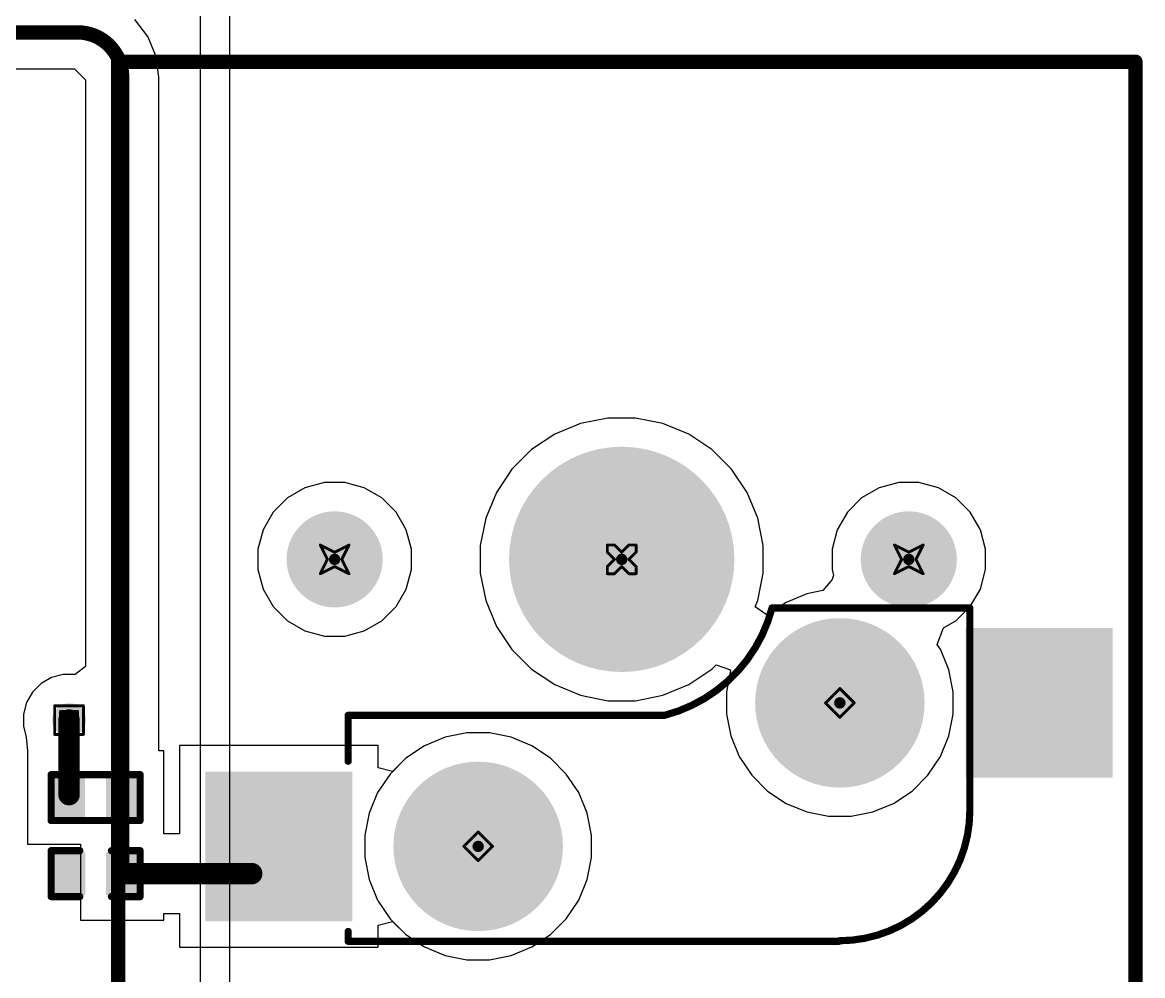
# Model space of a CAD drawing. Header units: inches. Extents: x 0 to 386, y 0 to 148.
# Drawn here: x 212.3 to 232.13, y 33.27 to 50.14 of the extents above; entities that cross this region are included whole.
import ezdxf

# ---------------------------------------------------------------- set-up
doc = ezdxf.new("R2010")
doc.units = ezdxf.units.IN
for name, color, linetype in [('Bottom Layer', 5, 'Continuous'), ('Bottom Overlay', 54, 'Continuous'), ('Bottom Paste', 16, 'Continuous'), ('Bottom Solder', 6, 'Continuous'), ('Drill Drawing', 1, 'Continuous'), ('Pad Holes', 156, 'Continuous'), ('Top Layer', 1, 'Continuous'), ('Top Overlay', 2, 'Continuous'), ('Top Solder', 216, 'Continuous'), ('Via Holes', 16, 'Continuous')]:
    doc.layers.add(name, color=color, linetype=linetype)

# ---------------------------------------------------------------- blocks, each defined once
blk = doc.blocks.new('CPG151101S11_16_B_31')
at = {"layer": 'Bottom Layer'}
for points in [[(5.4750081, 3.8150038), (7.975003099999999, 3.8150038), (7.975003099999999, 1.2649962), (5.4750081, 1.2649962)], [(-7.975003099999999, 1.2750038), (-5.4750081, 1.2750038), (-5.4750081, -1.2750038), (-7.975003099999999, -1.2750038)]]:
    blk.add_hatch(color=5, dxfattribs=at).paths.add_polyline_path(points)
at = {"layer": 'Bottom Paste'}
for points in [[(5.4750081, 3.8150038), (7.975003099999999, 3.8150038), (7.975003099999999, 1.2649962), (5.4750081, 1.2649962)], [(-7.975003099999999, 1.2750038), (-5.4750081, 1.2750038), (-5.4750081, -1.2750038), (-7.975003099999999, -1.2750038)]]:
    blk.add_hatch(color=16, dxfattribs=at).paths.add_polyline_path(points)
at = {"layer": 'Bottom Solder'}
for points in [[(5.4249955, 3.8650164), (8.025015699999999, 3.8650164), (8.025015699999999, 1.2149836), (5.4249955, 1.2149836)], [(-8.025015699999999, 1.3250164), (-5.4249955, 1.3250164), (-5.4249955, -1.3250164), (-8.025015699999999, -1.3250164)]]:
    blk.add_hatch(color=6, dxfattribs=at).paths.add_polyline_path(points)
h = blk.add_hatch(color=6, dxfattribs=at)
edge = h.paths.add_edge_path()
edge.add_arc((3.199892, 2.54), 0.1016, 0, 360)
h = blk.add_hatch(color=6, dxfattribs=at)
edge = h.paths.add_edge_path()
edge.add_arc((-3.199892, 0), 0.1016, 0, 360)
h = blk.add_hatch(color=6, dxfattribs=at)
edge = h.paths.add_edge_path()
edge.add_arc((-4.420108, -2.54), 0.1016, 0, 360)
h = blk.add_hatch(color=6, dxfattribs=at)
edge = h.paths.add_edge_path()
edge.add_arc((0.6598919999999999, -2.54), 0.1016, 0, 360)
h = blk.add_hatch(color=6, dxfattribs=at)
edge = h.paths.add_edge_path()
edge.add_arc((5.739891999999999, -2.54), 0.1016, 0, 360)
at = {"layer": 'Pad Holes'}
h = blk.add_hatch(color=7, dxfattribs=at)
edge = h.paths.add_edge_path()
edge.add_arc((3.199892, 2.54), 1.499997, 0, 360)
h = blk.add_hatch(color=7, dxfattribs=at)
edge = h.paths.add_edge_path()
edge.add_arc((-3.199892, 0), 1.499997, 0, 360)
h = blk.add_hatch(color=7, dxfattribs=at)
edge = h.paths.add_edge_path()
edge.add_arc((0.6598919999999999, -2.54), 1.9939, 0, 360)
h = blk.add_hatch(color=7, dxfattribs=at)
edge = h.paths.add_edge_path()
edge.add_arc((-4.420108, -2.54), 0.8509, 0, 360)
h = blk.add_hatch(color=7, dxfattribs=at)
edge = h.paths.add_edge_path()
edge.add_arc((5.739891999999999, -2.54), 0.8509, 0, 360)
at = {"layer": 'Top Solder'}
h = blk.add_hatch(color=216, dxfattribs=at)
edge = h.paths.add_edge_path()
edge.add_arc((3.199892, 2.54), 0.1016, 0, 360)
h = blk.add_hatch(color=216, dxfattribs=at)
edge = h.paths.add_edge_path()
edge.add_arc((-3.199892, 0), 0.1016, 0, 360)
h = blk.add_hatch(color=216, dxfattribs=at)
edge = h.paths.add_edge_path()
edge.add_arc((-4.420108, -2.54), 0.1016, 0, 360)
h = blk.add_hatch(color=216, dxfattribs=at)
edge = h.paths.add_edge_path()
edge.add_arc((0.6598919999999999, -2.54), 0.1016, 0, 360)
h = blk.add_hatch(color=216, dxfattribs=at)
edge = h.paths.add_edge_path()
edge.add_arc((5.739891999999999, -2.54), 0.1016, 0, 360)
at = {"layer": 'Bottom Overlay'}
for points in [[(-5.499989, 1.9063716, 0.127, 0.127, -0.4142135623730951), (-3.1963614, 4.209999199999999, 0.127, 0.127, 0)], [(5.499989, 4.2200068, 0.127, 0.127, 0), (-3.1863538, 4.2200068, 0.127, 0.127, 0)], [(5.499989, 4.2200068, 0.127, 0.127, -0.4142135623730951), (5.4899814, 4.209999199999999, 0.127, 0.127, 0)], [(5.499989, 4.2200068, 0.127, 0.127, 0), (5.499989, 4.046143799999999, 0.127, 0.127, 0)], [(-5.499989, 1.9063716, 0.127, 0.127, 0), (-5.499989, -1.5061438, 0.127, 0.127, 0)], [(5.499989, 1.0338562, 0.127, 0.127, 0), (5.499989, 0.4700016, 0.127, 0.127, 0)], [(5.5000144, 0.4699508, 0.127, 0.127, 0), (5.499989, 0.4700016, 0.127, 0.127, 0)], [(5.5000144, 0.4699508, 0.127, 0.127, 0), (5.5000144, 0.2200148, 0.127, 0.127, 0)], [(-1.99999854, -1.67998394, 0.127, 0.127, -0.2716855530014931), (-0.09999725999999999, 0.22001734, 0.127, 0.127, 0)], [(0.1500124, 0.2200148, 0.127, 0.127, 0), (-0.0999998, 0.2200148, 0.127, 0.127, 0)], [(1.1900154, 0.2200148, 0.127, 0.127, 0), (0.1500124, 0.2200148, 0.127, 0.127, 0)], [(5.5000144, 0.2200148, 0.127, 0.127, 0), (1.1900154, 0.2200148, 0.127, 0.127, 0)], [(-5.499989, -1.5061438, 0.127, 0.127, 0), (-5.499989, -1.6799814, 0.127, 0.127, 0)], [(-1.999996, -1.6799814, 0.127, 0.127, 0), (-5.499989, -1.6799814, 0.127, 0.127, 0)]]:
    blk.add_lwpolyline(points, format="xyseb", dxfattribs=at)
for points in [[(-3.2281114, 4.209999199999999, 0.0635, 0.0635, 1), (-3.1646114, 4.209999199999999, 0.0635, 0.0635, 1)], [(-3.2181038, 4.2200068, 0.0635, 0.0635, 1), (-3.1546038, 4.2200068, 0.0635, 0.0635, 1)], [(5.4582314, 4.209999199999999, 0.0635, 0.0635, 1), (5.521731399999999, 4.209999199999999, 0.0635, 0.0635, 1)], [(5.468239, 4.2200068, 0.0635, 0.0635, 1), (5.531739, 4.2200068, 0.0635, 0.0635, 1)], [(5.468239, 4.2200068, 0.0635, 0.0635, 1), (5.531739, 4.2200068, 0.0635, 0.0635, 1)], [(5.468239, 4.2200068, 0.0635, 0.0635, 1), (5.531739, 4.2200068, 0.0635, 0.0635, 1)], [(5.468239, 4.046143799999999, 0.0635, 0.0635, 1), (5.531739, 4.046143799999999, 0.0635, 0.0635, 1)], [(-5.531739, 1.9063716, 0.0635, 0.0635, 1), (-5.468239, 1.9063716, 0.0635, 0.0635, 1)], [(-5.531739, 1.9063716, 0.0635, 0.0635, 1), (-5.468239, 1.9063716, 0.0635, 0.0635, 1)], [(5.468239, 1.0338562, 0.0635, 0.0635, 1), (5.531739, 1.0338562, 0.0635, 0.0635, 1)], [(5.468239, 0.4700016, 0.0635, 0.0635, 1), (5.531739, 0.4700016, 0.0635, 0.0635, 1)], [(5.468239, 0.4700016, 0.0635, 0.0635, 1), (5.531739, 0.4700016, 0.0635, 0.0635, 1)], [(5.4682644, 0.4699508, 0.0635, 0.0635, 1), (5.5317644, 0.4699508, 0.0635, 0.0635, 1)], [(5.4682644, 0.4699508, 0.0635, 0.0635, 1), (5.5317644, 0.4699508, 0.0635, 0.0635, 1)], [(-0.1317498, 0.2200148, 0.0635, 0.0635, 1), (-0.0682498, 0.2200148, 0.0635, 0.0635, 1)], [(-0.13174726, 0.22001734, 0.0635, 0.0635, 1), (-0.06824725999999999, 0.22001734, 0.0635, 0.0635, 1)], [(0.1182624, 0.2200148, 0.0635, 0.0635, 1), (0.1817624, 0.2200148, 0.0635, 0.0635, 1)], [(0.1182624, 0.2200148, 0.0635, 0.0635, 1), (0.1817624, 0.2200148, 0.0635, 0.0635, 1)], [(1.1582654, 0.2200148, 0.0635, 0.0635, 1), (1.2217654, 0.2200148, 0.0635, 0.0635, 1)], [(1.1582654, 0.2200148, 0.0635, 0.0635, 1), (1.2217654, 0.2200148, 0.0635, 0.0635, 1)], [(5.4682644, 0.2200148, 0.0635, 0.0635, 1), (5.5317644, 0.2200148, 0.0635, 0.0635, 1)], [(5.4682644, 0.2200148, 0.0635, 0.0635, 1), (5.5317644, 0.2200148, 0.0635, 0.0635, 1)], [(-5.531739, -1.5061438, 0.0635, 0.0635, 1), (-5.468239, -1.5061438, 0.0635, 0.0635, 1)], [(-5.531739, -1.5061438, 0.0635, 0.0635, 1), (-5.468239, -1.5061438, 0.0635, 0.0635, 1)], [(-5.531739, -1.6799814, 0.0635, 0.0635, 1), (-5.468239, -1.6799814, 0.0635, 0.0635, 1)], [(-5.531739, -1.6799814, 0.0635, 0.0635, 1), (-5.468239, -1.6799814, 0.0635, 0.0635, 1)], [(-2.03174854, -1.67998394, 0.0635, 0.0635, 1), (-1.96824854, -1.67998394, 0.0635, 0.0635, 1)], [(-2.031746, -1.6799814, 0.0635, 0.0635, 1), (-1.968246, -1.6799814, 0.0635, 0.0635, 1)]]:
    blk.add_lwpolyline(points, format="xyseb", close=True, dxfattribs=at)
blk = doc.blocks.new('R___0402_B_42')
at = {"layer": 'Bottom Layer'}
for points in [[(-0.2412999999999999, 0.3174999999999999), (-0.2413000000000001, -0.3175), (-0.6985, -0.3174999999999999), (-0.6985, 0.3175)], [(0.6985, 0.3174999999999999), (0.6985, -0.3175), (0.2412999999999999, -0.3174999999999999), (0.2413000000000001, 0.3175)]]:
    blk.add_hatch(color=5, dxfattribs=at).paths.add_polyline_path(points)
at = {"layer": 'Bottom Paste'}
for points in [[(-0.2412999999999999, 0.3174999999999999), (-0.2413000000000001, -0.3175), (-0.6985, -0.3174999999999999), (-0.6985, 0.3175)], [(0.6985, 0.3174999999999999), (0.6985, -0.3175), (0.2412999999999999, -0.3174999999999999), (0.2413000000000001, 0.3175)]]:
    blk.add_hatch(color=16, dxfattribs=at).paths.add_polyline_path(points)
at = {"layer": 'Bottom Solder'}
for points in [[(-0.1862988399999999, 0.3725011599999999), (-0.18629884, -0.3725011600000001), (-0.75350116, -0.3725011599999999), (-0.75350116, 0.3725011600000001)], [(0.75350116, 0.3725011599999999), (0.75350116, -0.3725011600000001), (0.1862988399999999, -0.3725011599999999), (0.18629884, 0.3725011600000001)]]:
    blk.add_hatch(color=6, dxfattribs=at).paths.add_polyline_path(points)
at = {"layer": 'Bottom Overlay'}
for points in [[(-0.7874, 0.4064, 0.127, 0.127, 0), (0.7874, 0.4064, 0.127, 0.127, 0)], [(-0.7874, -0.4064, 0.127, 0.127, 0), (-0.7874, 0.4064, 0.127, 0.127, 0)], [(-0.8128, 0.4318, 0.0032258, 0.0032258, 0), (0.8128, 0.4318, 0.0032258, 0.0032258, 0)], [(0.7874, -0.4064, 0.127, 0.127, 0), (0.7874, 0.4064, 0.127, 0.127, 0)], [(-0.7874, -0.4064, 0.127, 0.127, 0), (0.7874, -0.4064, 0.127, 0.127, 0)]]:
    blk.add_lwpolyline(points, format="xyseb", dxfattribs=at)
for points in [[(-0.8191499999999999, 0.4064, 0.0635, 0.0635, 1), (-0.7556499999999999, 0.4064, 0.0635, 0.0635, 1)], [(-0.8191499999999999, 0.4064, 0.0635, 0.0635, 1), (-0.7556499999999999, 0.4064, 0.0635, 0.0635, 1)], [(-0.81360518, 0.4318, 0.0016129, 0.0016129, 1), (-0.8119948199999999, 0.4318, 0.0016129, 0.0016129, 1)], [(0.7556499999999999, 0.4064, 0.0635, 0.0635, 1), (0.8191499999999999, 0.4064, 0.0635, 0.0635, 1)], [(0.7556499999999999, 0.4064, 0.0635, 0.0635, 1), (0.8191499999999999, 0.4064, 0.0635, 0.0635, 1)], [(0.8119948199999999, 0.4318, 0.0016129, 0.0016129, 1), (0.81360518, 0.4318, 0.0016129, 0.0016129, 1)], [(-0.8191499999999999, -0.4064, 0.0635, 0.0635, 1), (-0.7556499999999999, -0.4064, 0.0635, 0.0635, 1)], [(-0.8191499999999999, -0.4064, 0.0635, 0.0635, 1), (-0.7556499999999999, -0.4064, 0.0635, 0.0635, 1)], [(0.7556499999999999, -0.4064, 0.0635, 0.0635, 1), (0.8191499999999999, -0.4064, 0.0635, 0.0635, 1)], [(0.7556499999999999, -0.4064, 0.0635, 0.0635, 1), (0.8191499999999999, -0.4064, 0.0635, 0.0635, 1)]]:
    blk.add_lwpolyline(points, format="xyseb", close=True, dxfattribs=at)
blk = doc.blocks.new('____0402_B_84')
at = {"layer": 'Bottom Layer'}
for points in [[(-0.2412999999999999, 0.3174999999999999), (-0.2413000000000001, -0.3175), (-0.6985, -0.3174999999999999), (-0.6985, 0.3175)], [(0.6985, 0.3174999999999999), (0.6985, -0.3175), (0.2412999999999999, -0.3174999999999999), (0.2413000000000001, 0.3175)]]:
    blk.add_hatch(color=5, dxfattribs=at).paths.add_polyline_path(points)
at = {"layer": 'Bottom Paste'}
for points in [[(-0.2412999999999999, 0.3174999999999999), (-0.2413000000000001, -0.3175), (-0.6985, -0.3174999999999999), (-0.6985, 0.3175)], [(0.6985, 0.3174999999999999), (0.6985, -0.3175), (0.2412999999999999, -0.3174999999999999), (0.2413000000000001, 0.3175)]]:
    blk.add_hatch(color=16, dxfattribs=at).paths.add_polyline_path(points)
at = {"layer": 'Bottom Solder'}
for points in [[(-0.1813001199999999, 0.3774998799999999), (-0.1813001200000001, -0.3774998800000001), (-0.7584998799999999, -0.3774998799999999), (-0.7584998799999999, 0.3774998800000001)], [(0.7584998799999999, 0.3774998799999999), (0.7584998799999999, -0.3774998800000001), (0.1813001199999999, -0.3774998799999999), (0.1813001200000001, 0.3774998800000001)]]:
    blk.add_hatch(color=6, dxfattribs=at).paths.add_polyline_path(points)
at = {"layer": 'Bottom Overlay'}
for points in [[(-0.7874, 0.4064, 0.127, 0.127, 0), (-0.2794, 0.4064, 0.127, 0.127, 0)], [(-0.7874, -0.4064, 0.127, 0.127, 0), (-0.7874, 0.4064, 0.127, 0.127, 0)], [(0.2794, 0.4064, 0.127, 0.127, 0), (0.7874, 0.4064, 0.127, 0.127, 0)], [(0.7874, -0.4064, 0.127, 0.127, 0), (0.7874, 0.4064, 0.127, 0.127, 0)], [(-0.7874, -0.4064, 0.127, 0.127, 0), (-0.2794, -0.4064, 0.127, 0.127, 0)], [(0.2794, -0.4064, 0.127, 0.127, 0), (0.7874, -0.4064, 0.127, 0.127, 0)]]:
    blk.add_lwpolyline(points, format="xyseb", dxfattribs=at)
for points in [[(-0.8191499999999999, 0.4064, 0.0635, 0.0635, 1), (-0.7556499999999999, 0.4064, 0.0635, 0.0635, 1)], [(-0.8191499999999999, 0.4064, 0.0635, 0.0635, 1), (-0.7556499999999999, 0.4064, 0.0635, 0.0635, 1)], [(-0.31115, 0.4064, 0.0635, 0.0635, 1), (-0.24765, 0.4064, 0.0635, 0.0635, 1)], [(0.24765, 0.4064, 0.0635, 0.0635, 1), (0.31115, 0.4064, 0.0635, 0.0635, 1)], [(0.7556499999999999, 0.4064, 0.0635, 0.0635, 1), (0.8191499999999999, 0.4064, 0.0635, 0.0635, 1)], [(0.7556499999999999, 0.4064, 0.0635, 0.0635, 1), (0.8191499999999999, 0.4064, 0.0635, 0.0635, 1)], [(-0.8191499999999999, -0.4064, 0.0635, 0.0635, 1), (-0.7556499999999999, -0.4064, 0.0635, 0.0635, 1)], [(-0.8191499999999999, -0.4064, 0.0635, 0.0635, 1), (-0.7556499999999999, -0.4064, 0.0635, 0.0635, 1)], [(-0.31115, -0.4064, 0.0635, 0.0635, 1), (-0.24765, -0.4064, 0.0635, 0.0635, 1)], [(0.24765, -0.4064, 0.0635, 0.0635, 1), (0.31115, -0.4064, 0.0635, 0.0635, 1)], [(0.7556499999999999, -0.4064, 0.0635, 0.0635, 1), (0.8191499999999999, -0.4064, 0.0635, 0.0635, 1)], [(0.7556499999999999, -0.4064, 0.0635, 0.0635, 1), (0.8191499999999999, -0.4064, 0.0635, 0.0635, 1)]]:
    blk.add_lwpolyline(points, format="xyseb", close=True, dxfattribs=at)

msp = doc.modelspace()

# ---------------------------------------------------------------- hatches: boundary and pattern name
at = {"layer": 'Bottom Layer'}
h = msp.add_hatch(color=5, dxfattribs=at)
edge = h.paths.add_edge_path()
edge.add_arc((213.130384, 37.79519999999999), 0.2999994, 0, 360)
at = {"layer": 'Top Layer'}
h = msp.add_hatch(color=1, dxfattribs=at)
edge = h.paths.add_edge_path()
edge.add_arc((213.130384, 37.79519999999999), 0.2999994, 0, 360)
at = {"layer": 'Via Holes'}
h = msp.add_hatch(color=7, dxfattribs=at)
edge = h.paths.add_edge_path()
edge.add_arc((213.130384, 37.79519999999999), 0.1499997, 0, 360)

# ---------------------------------------------------------------- linework, layer by layer
at = {"layer": 'Bottom Layer'}
for p, q in [((214.52527834, 49.8975634), (214.2973235, 50.1946418)), ((214.66857752, 49.55161031999999), (214.52527834, 49.8975634)), ((214.717122, 49.1828836), (214.66857752, 49.55161031999999)), ((174.73350118, 49.32006138), (213.22526824, 49.32006392)), ((213.22526824, 49.32006392), (213.22986056, 49.31681526)), ((213.22986056, 49.31681526), (213.41949442, 49.1271814)), ((214.71762492, 49.18035376), (214.717122, 49.1828836)), ((214.71762492, 37.2491), (214.71762492, 49.18035376)), ((213.41949442, 49.1271814), (213.42274308, 49.12258908)), ((213.42274308, 49.12258908), (213.42274308, 38.74591184)), ((222.18011444, 43.04575845999999), (221.72479912, 42.85716092)), ((222.66347644, 43.14190508), (222.18011444, 43.04575845999999)), ((223.15630756, 43.14190508), (222.66347644, 43.14190508)), ((223.63966956, 43.04575845999999), (223.15630756, 43.14190508)), ((224.09498488, 42.85716092), (223.63966956, 43.04575845999999)), ((221.72479912, 42.85716092), (221.31502346, 42.58335654)), ((224.50476054, 42.58335654), (224.09498488, 42.85716092)), ((221.31502346, 42.58335654), (220.96654054, 42.23487361999999)), ((224.85324346, 42.23487361999999), (224.50476054, 42.58335654)), ((220.96654054, 42.23487361999999), (220.69273616, 41.82509796)), ((225.12704784, 41.82509796), (224.85324346, 42.23487361999999)), ((217.30537692, 41.90629668), (216.99550962, 41.72739431999999)), ((217.65098964, 41.99890508), (217.30537692, 41.90629668)), ((218.00879436, 41.99890508), (217.65098964, 41.99890508)), ((218.35440708, 41.90629668), (218.00879436, 41.99890508)), ((218.66427438, 41.72739431999999), (218.35440708, 41.90629668)), ((220.69273616, 41.82509796), (220.50413862, 41.36978264)), ((225.31564538, 41.36978264), (225.12704784, 41.82509796)), ((227.46537692, 41.90629668), (227.15550962, 41.72739431999999)), ((227.81098964, 41.99890508), (227.46537692, 41.90629668)), ((228.16879436, 41.99890508), (227.81098964, 41.99890508)), ((228.51440708, 41.90629668), (228.16879436, 41.99890508)), ((228.82427438, 41.72739431999999), (228.51440708, 41.90629668)), ((216.99550962, 41.72739431999999), (216.74250276, 41.47438746)), ((218.91728124, 41.47438746), (218.66427438, 41.72739431999999)), ((227.15550962, 41.72739431999999), (226.90250276, 41.47438746)), ((229.07728124, 41.47438746), (228.82427438, 41.72739431999999)), ((216.74250276, 41.47438746), (216.5636004, 41.16452016)), ((219.0961836, 41.16452016), (218.91728124, 41.47438746)), ((226.90250276, 41.47438746), (226.7236004, 41.16452016)), ((229.2561836, 41.16452016), (229.07728124, 41.47438746)), ((220.50413862, 41.36978264), (220.407992, 40.88642064)), ((225.411792, 40.88642064), (225.31564538, 41.36978264)), ((216.5636004, 41.16452016), (216.470992, 40.81890744)), ((219.188792, 40.81890744), (219.0961836, 41.16452016)), ((226.7236004, 41.16452016), (226.630992, 40.81890744)), ((229.348792, 40.81890744), (229.2561836, 41.16452016)), ((220.407992, 40.88642064), (220.407992, 40.39358952)), ((225.411792, 40.39358952), (225.411792, 40.88642064)), ((216.470992, 40.81890744), (216.470992, 40.46110272)), ((219.188792, 40.46110272), (219.188792, 40.81890744)), ((226.630992, 40.81890744), (226.630992, 40.46110272)), ((229.348792, 40.46110272), (229.348792, 40.81890744)), ((216.470992, 40.46110272), (216.5636004, 40.11549)), ((219.0961836, 40.11549), (219.188792, 40.46110272)), ((226.630992, 40.46110272), (226.65754516, 40.36200462)), ((229.2561836, 40.11549), (229.348792, 40.46110272)), ((220.407992, 40.39358952), (220.50413862, 39.91022751999999)), ((225.31564538, 39.91022751999999), (225.411792, 40.39358952)), ((226.63213246, 40.28662757999999), (226.46817292, 40.08736712)), ((226.65754516, 40.36200462), (226.63213246, 40.28662757999999)), ((216.5636004, 40.11549), (216.74250276, 39.80562269999999)), ((218.91728124, 39.80562269999999), (219.0961836, 40.11549)), ((226.46817292, 40.08736712), (226.1839647, 40.03083434)), ((229.07728124, 39.80562269999999), (229.2561836, 40.11549)), ((220.50413862, 39.91022751999999), (220.69273616, 39.4549122)), ((225.26946564, 39.79874184), (225.31564538, 39.91022751999999)), ((225.81853236, 39.87946812), (225.48965316, 39.65971748)), ((226.1839647, 40.03083434), (225.81853236, 39.87946812)), ((216.74250276, 39.80562269999999), (216.99550962, 39.55261584)), ((218.66427438, 39.55261584), (218.91728124, 39.80562269999999)), ((225.48479922, 39.65486354), (225.26946564, 39.79874184)), ((225.48965316, 39.65971748), (225.48479922, 39.65486354)), ((228.82427438, 39.55261584), (229.07728124, 39.80562269999999)), ((216.99550962, 39.55261584), (217.30537692, 39.37371348)), ((218.35440708, 39.37371348), (218.66427438, 39.55261584)), ((220.69273616, 39.4549122), (220.96654054, 39.04513654)), ((228.6043815, 39.42566156), (228.82427438, 39.55261584)), ((217.30537692, 39.37371348), (217.65098964, 39.28110508)), ((217.65098964, 39.28110508), (218.00879436, 39.28110508)), ((218.00879436, 39.28110508), (218.35440708, 39.37371348)), ((228.49359178, 39.13428037999999), (228.6043815, 39.42566156)), ((228.54913904, 39.05114871999999), (228.49359178, 39.13428037999999)), ((228.70050526, 38.68571638), (228.54913904, 39.05114871999999)), ((220.96654054, 39.04513654), (221.31502346, 38.69665362)), ((213.42274308, 38.74591184), (213.23675666, 38.6031994)), ((221.31502346, 38.69665362), (221.72479912, 38.42284924)), ((224.09498488, 38.42284924), (224.50476054, 38.69665362)), ((224.50476054, 38.69665362), (224.58213656, 38.77402963999999)), ((224.58213656, 38.77402963999999), (224.81949448, 38.68951876)), ((224.83532376, 38.66800496), (224.761679, 38.29777456)), ((224.81949448, 38.68951876), (224.83532376, 38.66800496)), ((228.777673, 38.29777456), (228.70050526, 38.68571638)), ((212.81850756, 38.54813473999999), (212.63426104, 38.44175954)), ((213.0240088, 38.6031994), (212.81850756, 38.54813473999999)), ((213.23675666, 38.6031994), (213.0240088, 38.6031994)), ((212.48382446, 38.29132296), (212.37744926, 38.10707643999999)), ((212.63426104, 38.44175954), (212.48382446, 38.29132296)), ((221.72479912, 38.42284924), (222.18011444, 38.2342517)), ((223.63966956, 38.2342517), (224.09498488, 38.42284924)), ((224.761679, 38.29777456), (224.761679, 37.9022356)), ((228.777673, 37.9022356), (228.777673, 38.29777456)), ((212.37744926, 38.10707643999999), (212.3223846, 37.9015752)), ((222.18011444, 38.2342517), (222.66347644, 38.13810508)), ((222.66347644, 38.13810508), (223.15630756, 38.13810508)), ((223.15630756, 38.13810508), (223.63966956, 38.2342517)), ((212.3223846, 37.9015752), (212.3223846, 37.6888248)), ((224.761679, 37.9022356), (224.83884674, 37.51429378)), ((228.70050526, 37.51429378), (228.777673, 37.9022356)), ((212.3223846, 37.6888248), (212.37430982, 37.4950355)), ((212.37430982, 37.4950355), (212.39378146, 37.2491)), ((219.7841807, 37.49083434), (219.41874836, 37.33946812)), ((220.17212252, 37.56800207999999), (219.7841807, 37.49083434)), ((220.56766148, 37.56800207999999), (220.17212252, 37.56800207999999)), ((220.9556033, 37.49083434), (220.56766148, 37.56800207999999)), ((221.32103564, 37.33946812), (220.9556033, 37.49083434)), ((224.83884674, 37.51429378), (224.99021296, 37.14886144)), ((228.54913904, 37.14886144), (228.70050526, 37.51429378)), ((218.6027759, 37.34300888), (215.0867809, 37.34300888)), ((215.0867809, 37.34300888), (215.0867809, 35.78192742)), ((218.6027759, 36.95252197999999), (218.6027759, 37.34300888)), ((219.41874836, 37.33946812), (219.08986916, 37.11971748)), ((221.64991484, 37.11971748), (221.32103564, 37.33946812)), ((212.39378146, 37.2491), (212.39377892, 37.24909746)), ((212.39377892, 37.24909746), (212.393784, 37.24909492)), ((212.393784, 37.24909492), (212.393784, 35.5981)), ((214.806784, 37.2491), (214.71762492, 37.2491)), ((214.806784, 35.78192742), (214.806784, 37.2491)), ((219.08986916, 37.11971748), (218.8567759, 36.88662421999999)), ((221.9296044, 36.84002792), (221.64991484, 37.11971748)), ((224.99021296, 37.14886144), (225.2099636, 36.81998223999999)), ((228.3293884, 36.81998223999999), (228.54913904, 37.14886144)), ((218.8567759, 36.88662421999999), (218.6027759, 36.95252197999999)), ((222.14935504, 36.51114872), (221.9296044, 36.84002792)), ((225.2099636, 36.81998223999999), (225.48965316, 36.54029268)), ((228.04969884, 36.54029268), (228.3293884, 36.81998223999999)), ((222.30072126, 36.14571638), (222.14935504, 36.51114872)), ((225.48965316, 36.54029268), (225.81853236, 36.32054204)), ((227.72081964, 36.32054204), (228.04969884, 36.54029268)), ((225.81853236, 36.32054204), (226.1839647, 36.16917582)), ((227.3553873, 36.16917582), (227.72081964, 36.32054204)), ((222.377889, 35.75777455999999), (222.30072126, 36.14571638)), ((226.1839647, 36.16917582), (226.57190652, 36.09200808)), ((226.57190652, 36.09200808), (226.96744548, 36.09200808)), ((226.96744548, 36.09200808), (227.3553873, 36.16917582)), ((215.0867809, 35.78192742), (214.806784, 35.78192742)), ((222.377889, 35.3622356), (222.377889, 35.75777455999999)), ((212.393784, 35.5981), (213.333584, 35.5981)), ((213.333584, 35.5981), (213.333584, 34.2519)), ((222.30072126, 34.97429378), (222.377889, 35.3622356)), ((222.14935504, 34.60886144), (222.30072126, 34.97429378)), ((221.9296044, 34.27998224), (222.14935504, 34.60886144)), ((214.806784, 34.2519), (214.806784, 34.37287258)), ((214.806784, 34.37287258), (215.0867809, 34.37287258)), ((215.0867809, 34.37287258), (215.0867809, 33.77700128)), ((213.333584, 34.2519), (214.806784, 34.2519)), ((218.6027759, 34.16748817999999), (218.8567759, 34.23338594)), ((218.6027759, 33.77700128), (218.6027759, 34.16748817999999)), ((218.8567759, 34.23338594), (219.08986916, 34.00029267999999)), ((221.64991484, 34.00029267999999), (221.9296044, 34.27998224)), ((219.08986916, 34.00029267999999), (219.41874836, 33.78054204)), ((221.32103564, 33.78054204), (221.64991484, 34.00029267999999)), ((215.0867809, 33.77700128), (218.6027759, 33.77700128)), ((219.41874836, 33.78054204), (219.7841807, 33.62917582)), ((220.9556033, 33.62917582), (221.32103564, 33.78054204)), ((219.7841807, 33.62917582), (220.17212252, 33.55200807999999)), ((220.17212252, 33.55200807999999), (220.56766148, 33.55200807999999)), ((220.56766148, 33.55200807999999), (220.9556033, 33.62917582))]:
    msp.add_line(p, q, dxfattribs=at)
for points in [[(123.35394176, 49.96749722, 0.254, 0.254, 0), (213.28303292, 49.96750484, 0.254, 0.254, 0)], [(213.28303292, 49.96750484, 0.254, 0.254, -0.4142135623730951), (214.070184, 49.18035376, 0.254, 0.254, 0)], [(214.070184, 36.42359999999999, 0.254, 0.254, 0), (214.070184, 49.18035376, 0.254, 0.254, 0)], [(213.130384, 36.4763939, 0.3809999999999999, 0.3809999999999999, 0), (213.130384, 37.79519999999999, 0.3809999999999999, 0.3809999999999999, 0)], [(214.070184, 35.0774, 0.254, 0.254, 0), (214.070184, 36.42359999999999, 0.254, 0.254, 0)], [(214.070184, 35.0774, 0.3809999999999999, 0.3809999999999999, 0), (216.36217332, 35.0774, 0.3809999999999999, 0.3809999999999999, 0)]]:
    msp.add_lwpolyline(points, format="xyseb", dxfattribs=at)
for points in [[(213.21953292, 49.96750484, 0.127, 0.127, 1), (213.34653292, 49.96750484, 0.127, 0.127, 1)], [(213.21953292, 49.96750484, 0.127, 0.127, 1), (213.34653292, 49.96750484, 0.127, 0.127, 1)], [(214.006684, 49.18035376, 0.127, 0.127, 1), (214.133684, 49.18035376, 0.127, 0.127, 1)], [(214.006684, 49.18035376, 0.127, 0.127, 1), (214.133684, 49.18035376, 0.127, 0.127, 1)], [(213.035134, 37.79519999999999, 0.1905, 0.1905, 1), (213.225634, 37.79519999999999, 0.1905, 0.1905, 1)], [(213.035134, 36.4763939, 0.1905, 0.1905, 1), (213.225634, 36.4763939, 0.1905, 0.1905, 1)], [(214.006684, 36.42359999999999, 0.127, 0.127, 1), (214.133684, 36.42359999999999, 0.127, 0.127, 1)], [(214.006684, 36.42359999999999, 0.127, 0.127, 1), (214.133684, 36.42359999999999, 0.127, 0.127, 1)], [(213.974934, 35.0774, 0.1905, 0.1905, 1), (214.165434, 35.0774, 0.1905, 0.1905, 1)], [(214.006684, 35.0774, 0.127, 0.127, 1), (214.133684, 35.0774, 0.127, 0.127, 1)], [(216.26692332, 35.0774, 0.1905, 0.1905, 1), (216.45742332, 35.0774, 0.1905, 0.1905, 1)]]:
    msp.add_lwpolyline(points, format="xyseb", close=True, dxfattribs=at)
at = {"layer": 'Drill Drawing'}
for points in [[(217.575892, 40.89400508, 0.0508, 0.0508, 0), (217.829892, 40.76700508, 0.0508, 0.0508, 0)], [(217.575892, 40.89400508, 0.0508, 0.0508, 0), (217.702892, 40.64000507999999, 0.0508, 0.0508, 0)], [(217.829892, 40.76700508, 0.0508, 0.0508, 0), (218.083892, 40.89400508, 0.0508, 0.0508, 0)], [(217.956892, 40.64000507999999, 0.0508, 0.0508, 0), (218.083892, 40.89400508, 0.0508, 0.0508, 0)], [(222.655892, 40.76700508, 0.0508, 0.0508, 0), (222.655892, 40.89400508, 0.0508, 0.0508, 0)], [(222.655892, 40.89400508, 0.0508, 0.0508, 0), (222.782892, 40.89400508, 0.0508, 0.0508, 0)], [(222.782892, 40.89400508, 0.0508, 0.0508, 0), (222.909892, 40.76700508, 0.0508, 0.0508, 0)], [(222.909892, 40.76700508, 0.0508, 0.0508, 0), (223.036892, 40.89400508, 0.0508, 0.0508, 0)], [(223.036892, 40.89400508, 0.0508, 0.0508, 0), (223.163892, 40.89400508, 0.0508, 0.0508, 0)], [(223.163892, 40.76700508, 0.0508, 0.0508, 0), (223.163892, 40.89400508, 0.0508, 0.0508, 0)], [(227.735892, 40.89400508, 0.0508, 0.0508, 0), (227.989892, 40.76700508, 0.0508, 0.0508, 0)], [(227.735892, 40.89400508, 0.0508, 0.0508, 0), (227.862892, 40.64000507999999, 0.0508, 0.0508, 0)], [(227.989892, 40.76700508, 0.0508, 0.0508, 0), (228.243892, 40.89400508, 0.0508, 0.0508, 0)], [(228.116892, 40.64000507999999, 0.0508, 0.0508, 0), (228.243892, 40.89400508, 0.0508, 0.0508, 0)], [(217.575892, 40.38600508, 0.0508, 0.0508, 0), (217.702892, 40.64000507999999, 0.0508, 0.0508, 0)], [(217.956892, 40.64000507999999, 0.0508, 0.0508, 0), (218.083892, 40.38600508, 0.0508, 0.0508, 0)], [(222.655892, 40.76700508, 0.0508, 0.0508, 0), (222.782892, 40.64000507999999, 0.0508, 0.0508, 0)], [(222.655892, 40.51300508, 0.0508, 0.0508, 0), (222.782892, 40.64000507999999, 0.0508, 0.0508, 0)], [(223.036892, 40.64000507999999, 0.0508, 0.0508, 0), (223.163892, 40.76700508, 0.0508, 0.0508, 0)], [(223.036892, 40.64000507999999, 0.0508, 0.0508, 0), (223.163892, 40.51300508, 0.0508, 0.0508, 0)], [(227.735892, 40.38600508, 0.0508, 0.0508, 0), (227.862892, 40.64000507999999, 0.0508, 0.0508, 0)], [(228.116892, 40.64000507999999, 0.0508, 0.0508, 0), (228.243892, 40.38600508, 0.0508, 0.0508, 0)], [(217.575892, 40.38600508, 0.0508, 0.0508, 0), (217.829892, 40.51300508, 0.0508, 0.0508, 0)], [(217.829892, 40.51300508, 0.0508, 0.0508, 0), (218.083892, 40.38600508, 0.0508, 0.0508, 0)], [(222.655892, 40.38600508, 0.0508, 0.0508, 0), (222.655892, 40.51300508, 0.0508, 0.0508, 0)], [(222.782892, 40.38600508, 0.0508, 0.0508, 0), (222.909892, 40.51300508, 0.0508, 0.0508, 0)], [(222.909892, 40.51300508, 0.0508, 0.0508, 0), (223.036892, 40.38600508, 0.0508, 0.0508, 0)], [(223.163892, 40.38600508, 0.0508, 0.0508, 0), (223.163892, 40.51300508, 0.0508, 0.0508, 0)], [(227.735892, 40.38600508, 0.0508, 0.0508, 0), (227.989892, 40.51300508, 0.0508, 0.0508, 0)], [(227.989892, 40.51300508, 0.0508, 0.0508, 0), (228.243892, 40.38600508, 0.0508, 0.0508, 0)], [(222.655892, 40.38600508, 0.0508, 0.0508, 0), (222.782892, 40.38600508, 0.0508, 0.0508, 0)], [(223.036892, 40.38600508, 0.0508, 0.0508, 0), (223.163892, 40.38600508, 0.0508, 0.0508, 0)], [(226.515676, 38.10000508, 0.0508, 0.0508, 0), (226.769676, 38.35400507999999, 0.0508, 0.0508, 0)], [(226.769676, 38.35400507999999, 0.0508, 0.0508, 0), (227.023676, 38.10000508, 0.0508, 0.0508, 0)], [(212.876384, 38.0492, 0.0508, 0.0508, 0), (213.384384, 38.0492, 0.0508, 0.0508, 0)], [(212.876384, 37.5412, 0.0508, 0.0508, 0), (212.876384, 38.0492, 0.0508, 0.0508, 0)], [(213.384384, 37.5412, 0.0508, 0.0508, 0), (213.384384, 38.0492, 0.0508, 0.0508, 0)], [(226.515676, 38.10000508, 0.0508, 0.0508, 0), (226.769676, 37.84600508, 0.0508, 0.0508, 0)], [(226.769676, 37.84600508, 0.0508, 0.0508, 0), (227.023676, 38.10000508, 0.0508, 0.0508, 0)], [(212.977984, 37.94759999999999, 0.0508, 0.0508, 0), (213.282784, 37.94759999999999, 0.0508, 0.0508, 0)], [(212.977984, 37.64279999999999, 0.0508, 0.0508, 0), (212.977984, 37.94759999999999, 0.0508, 0.0508, 0)], [(213.282784, 37.64279999999999, 0.0508, 0.0508, 0), (213.282784, 37.94759999999999, 0.0508, 0.0508, 0)], [(212.977984, 37.64279999999999, 0.0508, 0.0508, 0), (213.282784, 37.64279999999999, 0.0508, 0.0508, 0)], [(212.876384, 37.5412, 0.0508, 0.0508, 0), (213.384384, 37.5412, 0.0508, 0.0508, 0)], [(220.115892, 35.56000508, 0.0508, 0.0508, 0), (220.369892, 35.81400508, 0.0508, 0.0508, 0)], [(220.369892, 35.81400508, 0.0508, 0.0508, 0), (220.623892, 35.56000508, 0.0508, 0.0508, 0)], [(220.115892, 35.56000508, 0.0508, 0.0508, 0), (220.369892, 35.30600508, 0.0508, 0.0508, 0)], [(220.369892, 35.30600508, 0.0508, 0.0508, 0), (220.623892, 35.56000508, 0.0508, 0.0508, 0)]]:
    msp.add_lwpolyline(points, format="xyseb", dxfattribs=at)
for points in [[(217.563192, 40.89400508, 0.0254, 0.0254, 1), (217.588592, 40.89400508, 0.0254, 0.0254, 1)], [(217.563192, 40.89400508, 0.0254, 0.0254, 1), (217.588592, 40.89400508, 0.0254, 0.0254, 1)], [(218.071192, 40.89400508, 0.0254, 0.0254, 1), (218.096592, 40.89400508, 0.0254, 0.0254, 1)], [(218.071192, 40.89400508, 0.0254, 0.0254, 1), (218.096592, 40.89400508, 0.0254, 0.0254, 1)], [(222.643192, 40.89400508, 0.0254, 0.0254, 1), (222.668592, 40.89400508, 0.0254, 0.0254, 1)], [(222.643192, 40.89400508, 0.0254, 0.0254, 1), (222.668592, 40.89400508, 0.0254, 0.0254, 1)], [(222.770192, 40.89400508, 0.0254, 0.0254, 1), (222.795592, 40.89400508, 0.0254, 0.0254, 1)], [(222.770192, 40.89400508, 0.0254, 0.0254, 1), (222.795592, 40.89400508, 0.0254, 0.0254, 1)], [(223.024192, 40.89400508, 0.0254, 0.0254, 1), (223.049592, 40.89400508, 0.0254, 0.0254, 1)], [(223.024192, 40.89400508, 0.0254, 0.0254, 1), (223.049592, 40.89400508, 0.0254, 0.0254, 1)], [(223.151192, 40.89400508, 0.0254, 0.0254, 1), (223.176592, 40.89400508, 0.0254, 0.0254, 1)], [(223.151192, 40.89400508, 0.0254, 0.0254, 1), (223.176592, 40.89400508, 0.0254, 0.0254, 1)], [(227.723192, 40.89400508, 0.0254, 0.0254, 1), (227.748592, 40.89400508, 0.0254, 0.0254, 1)], [(227.723192, 40.89400508, 0.0254, 0.0254, 1), (227.748592, 40.89400508, 0.0254, 0.0254, 1)], [(228.231192, 40.89400508, 0.0254, 0.0254, 1), (228.256592, 40.89400508, 0.0254, 0.0254, 1)], [(228.231192, 40.89400508, 0.0254, 0.0254, 1), (228.256592, 40.89400508, 0.0254, 0.0254, 1)], [(217.690192, 40.64000507999999, 0.0254, 0.0254, 1), (217.715592, 40.64000507999999, 0.0254, 0.0254, 1)], [(217.690192, 40.64000507999999, 0.0254, 0.0254, 1), (217.715592, 40.64000507999999, 0.0254, 0.0254, 1)], [(217.817192, 40.76700508, 0.0254, 0.0254, 1), (217.842592, 40.76700508, 0.0254, 0.0254, 1)], [(217.817192, 40.76700508, 0.0254, 0.0254, 1), (217.842592, 40.76700508, 0.0254, 0.0254, 1)], [(217.944192, 40.64000507999999, 0.0254, 0.0254, 1), (217.969592, 40.64000507999999, 0.0254, 0.0254, 1)], [(217.944192, 40.64000507999999, 0.0254, 0.0254, 1), (217.969592, 40.64000507999999, 0.0254, 0.0254, 1)], [(222.643192, 40.76700508, 0.0254, 0.0254, 1), (222.668592, 40.76700508, 0.0254, 0.0254, 1)], [(222.643192, 40.76700508, 0.0254, 0.0254, 1), (222.668592, 40.76700508, 0.0254, 0.0254, 1)], [(222.770192, 40.64000507999999, 0.0254, 0.0254, 1), (222.795592, 40.64000507999999, 0.0254, 0.0254, 1)], [(222.770192, 40.64000507999999, 0.0254, 0.0254, 1), (222.795592, 40.64000507999999, 0.0254, 0.0254, 1)], [(222.897192, 40.76700508, 0.0254, 0.0254, 1), (222.922592, 40.76700508, 0.0254, 0.0254, 1)], [(222.897192, 40.76700508, 0.0254, 0.0254, 1), (222.922592, 40.76700508, 0.0254, 0.0254, 1)], [(223.024192, 40.64000507999999, 0.0254, 0.0254, 1), (223.049592, 40.64000507999999, 0.0254, 0.0254, 1)], [(223.024192, 40.64000507999999, 0.0254, 0.0254, 1), (223.049592, 40.64000507999999, 0.0254, 0.0254, 1)], [(223.151192, 40.76700508, 0.0254, 0.0254, 1), (223.176592, 40.76700508, 0.0254, 0.0254, 1)], [(223.151192, 40.76700508, 0.0254, 0.0254, 1), (223.176592, 40.76700508, 0.0254, 0.0254, 1)], [(227.850192, 40.64000507999999, 0.0254, 0.0254, 1), (227.875592, 40.64000507999999, 0.0254, 0.0254, 1)], [(227.850192, 40.64000507999999, 0.0254, 0.0254, 1), (227.875592, 40.64000507999999, 0.0254, 0.0254, 1)], [(227.977192, 40.76700508, 0.0254, 0.0254, 1), (228.002592, 40.76700508, 0.0254, 0.0254, 1)], [(227.977192, 40.76700508, 0.0254, 0.0254, 1), (228.002592, 40.76700508, 0.0254, 0.0254, 1)], [(228.104192, 40.64000507999999, 0.0254, 0.0254, 1), (228.129592, 40.64000507999999, 0.0254, 0.0254, 1)], [(228.104192, 40.64000507999999, 0.0254, 0.0254, 1), (228.129592, 40.64000507999999, 0.0254, 0.0254, 1)], [(217.817192, 40.51300508, 0.0254, 0.0254, 1), (217.842592, 40.51300508, 0.0254, 0.0254, 1)], [(217.817192, 40.51300508, 0.0254, 0.0254, 1), (217.842592, 40.51300508, 0.0254, 0.0254, 1)], [(222.643192, 40.51300508, 0.0254, 0.0254, 1), (222.668592, 40.51300508, 0.0254, 0.0254, 1)], [(222.643192, 40.51300508, 0.0254, 0.0254, 1), (222.668592, 40.51300508, 0.0254, 0.0254, 1)], [(222.897192, 40.51300508, 0.0254, 0.0254, 1), (222.922592, 40.51300508, 0.0254, 0.0254, 1)], [(222.897192, 40.51300508, 0.0254, 0.0254, 1), (222.922592, 40.51300508, 0.0254, 0.0254, 1)], [(223.151192, 40.51300508, 0.0254, 0.0254, 1), (223.176592, 40.51300508, 0.0254, 0.0254, 1)], [(223.151192, 40.51300508, 0.0254, 0.0254, 1), (223.176592, 40.51300508, 0.0254, 0.0254, 1)], [(227.977192, 40.51300508, 0.0254, 0.0254, 1), (228.002592, 40.51300508, 0.0254, 0.0254, 1)], [(227.977192, 40.51300508, 0.0254, 0.0254, 1), (228.002592, 40.51300508, 0.0254, 0.0254, 1)], [(217.563192, 40.38600508, 0.0254, 0.0254, 1), (217.588592, 40.38600508, 0.0254, 0.0254, 1)], [(217.563192, 40.38600508, 0.0254, 0.0254, 1), (217.588592, 40.38600508, 0.0254, 0.0254, 1)], [(218.071192, 40.38600508, 0.0254, 0.0254, 1), (218.096592, 40.38600508, 0.0254, 0.0254, 1)], [(218.071192, 40.38600508, 0.0254, 0.0254, 1), (218.096592, 40.38600508, 0.0254, 0.0254, 1)], [(222.643192, 40.38600508, 0.0254, 0.0254, 1), (222.668592, 40.38600508, 0.0254, 0.0254, 1)], [(222.643192, 40.38600508, 0.0254, 0.0254, 1), (222.668592, 40.38600508, 0.0254, 0.0254, 1)], [(222.770192, 40.38600508, 0.0254, 0.0254, 1), (222.795592, 40.38600508, 0.0254, 0.0254, 1)], [(222.770192, 40.38600508, 0.0254, 0.0254, 1), (222.795592, 40.38600508, 0.0254, 0.0254, 1)], [(223.024192, 40.38600508, 0.0254, 0.0254, 1), (223.049592, 40.38600508, 0.0254, 0.0254, 1)], [(223.024192, 40.38600508, 0.0254, 0.0254, 1), (223.049592, 40.38600508, 0.0254, 0.0254, 1)], [(223.151192, 40.38600508, 0.0254, 0.0254, 1), (223.176592, 40.38600508, 0.0254, 0.0254, 1)], [(223.151192, 40.38600508, 0.0254, 0.0254, 1), (223.176592, 40.38600508, 0.0254, 0.0254, 1)], [(227.723192, 40.38600508, 0.0254, 0.0254, 1), (227.748592, 40.38600508, 0.0254, 0.0254, 1)], [(227.723192, 40.38600508, 0.0254, 0.0254, 1), (227.748592, 40.38600508, 0.0254, 0.0254, 1)], [(228.231192, 40.38600508, 0.0254, 0.0254, 1), (228.256592, 40.38600508, 0.0254, 0.0254, 1)], [(228.231192, 40.38600508, 0.0254, 0.0254, 1), (228.256592, 40.38600508, 0.0254, 0.0254, 1)], [(226.756976, 38.35400507999999, 0.0254, 0.0254, 1), (226.782376, 38.35400507999999, 0.0254, 0.0254, 1)], [(226.756976, 38.35400507999999, 0.0254, 0.0254, 1), (226.782376, 38.35400507999999, 0.0254, 0.0254, 1)], [(212.863684, 38.0492, 0.0254, 0.0254, 1), (212.889084, 38.0492, 0.0254, 0.0254, 1)], [(212.863684, 38.0492, 0.0254, 0.0254, 1), (212.889084, 38.0492, 0.0254, 0.0254, 1)], [(213.371684, 38.0492, 0.0254, 0.0254, 1), (213.397084, 38.0492, 0.0254, 0.0254, 1)], [(213.371684, 38.0492, 0.0254, 0.0254, 1), (213.397084, 38.0492, 0.0254, 0.0254, 1)], [(226.502976, 38.10000508, 0.0254, 0.0254, 1), (226.528376, 38.10000508, 0.0254, 0.0254, 1)], [(226.502976, 38.10000508, 0.0254, 0.0254, 1), (226.528376, 38.10000508, 0.0254, 0.0254, 1)], [(227.010976, 38.10000508, 0.0254, 0.0254, 1), (227.036376, 38.10000508, 0.0254, 0.0254, 1)], [(227.010976, 38.10000508, 0.0254, 0.0254, 1), (227.036376, 38.10000508, 0.0254, 0.0254, 1)], [(212.965284, 37.94759999999999, 0.0254, 0.0254, 1), (212.990684, 37.94759999999999, 0.0254, 0.0254, 1)], [(212.965284, 37.94759999999999, 0.0254, 0.0254, 1), (212.990684, 37.94759999999999, 0.0254, 0.0254, 1)], [(213.270084, 37.94759999999999, 0.0254, 0.0254, 1), (213.295484, 37.94759999999999, 0.0254, 0.0254, 1)], [(213.270084, 37.94759999999999, 0.0254, 0.0254, 1), (213.295484, 37.94759999999999, 0.0254, 0.0254, 1)], [(226.756976, 37.84600508, 0.0254, 0.0254, 1), (226.782376, 37.84600508, 0.0254, 0.0254, 1)], [(226.756976, 37.84600508, 0.0254, 0.0254, 1), (226.782376, 37.84600508, 0.0254, 0.0254, 1)], [(212.965284, 37.64279999999999, 0.0254, 0.0254, 1), (212.990684, 37.64279999999999, 0.0254, 0.0254, 1)], [(212.965284, 37.64279999999999, 0.0254, 0.0254, 1), (212.990684, 37.64279999999999, 0.0254, 0.0254, 1)], [(213.270084, 37.64279999999999, 0.0254, 0.0254, 1), (213.295484, 37.64279999999999, 0.0254, 0.0254, 1)], [(213.270084, 37.64279999999999, 0.0254, 0.0254, 1), (213.295484, 37.64279999999999, 0.0254, 0.0254, 1)], [(212.863684, 37.5412, 0.0254, 0.0254, 1), (212.889084, 37.5412, 0.0254, 0.0254, 1)], [(212.863684, 37.5412, 0.0254, 0.0254, 1), (212.889084, 37.5412, 0.0254, 0.0254, 1)], [(213.371684, 37.5412, 0.0254, 0.0254, 1), (213.397084, 37.5412, 0.0254, 0.0254, 1)], [(213.371684, 37.5412, 0.0254, 0.0254, 1), (213.397084, 37.5412, 0.0254, 0.0254, 1)], [(220.357192, 35.81400508, 0.0254, 0.0254, 1), (220.382592, 35.81400508, 0.0254, 0.0254, 1)], [(220.357192, 35.81400508, 0.0254, 0.0254, 1), (220.382592, 35.81400508, 0.0254, 0.0254, 1)], [(220.103192, 35.56000508, 0.0254, 0.0254, 1), (220.128592, 35.56000508, 0.0254, 0.0254, 1)], [(220.103192, 35.56000508, 0.0254, 0.0254, 1), (220.128592, 35.56000508, 0.0254, 0.0254, 1)], [(220.611192, 35.56000508, 0.0254, 0.0254, 1), (220.636592, 35.56000508, 0.0254, 0.0254, 1)], [(220.611192, 35.56000508, 0.0254, 0.0254, 1), (220.636592, 35.56000508, 0.0254, 0.0254, 1)], [(220.357192, 35.30600508, 0.0254, 0.0254, 1), (220.382592, 35.30600508, 0.0254, 0.0254, 1)], [(220.357192, 35.30600508, 0.0254, 0.0254, 1), (220.382592, 35.30600508, 0.0254, 0.0254, 1)]]:
    msp.add_lwpolyline(points, format="xyseb", close=True, dxfattribs=at)
at = {"layer": 'Top Layer'}
for p, q in [((215.45598006, 17.43981018), (215.45597752, 58.0898)), ((215.97393178, 17.43981018), (215.97392924, 58.0898)), ((222.18011444, 43.04575845999999), (221.72479912, 42.85716092)), ((222.66347644, 43.14190508), (222.18011444, 43.04575845999999)), ((223.15630756, 43.14190508), (222.66347644, 43.14190508)), ((223.63966956, 43.04575845999999), (223.15630756, 43.14190508)), ((224.09498488, 42.85716092), (223.63966956, 43.04575845999999)), ((221.72479912, 42.85716092), (221.31502346, 42.58335654)), ((224.50476054, 42.58335654), (224.09498488, 42.85716092)), ((221.31502346, 42.58335654), (220.96654054, 42.23487361999999)), ((224.85324346, 42.23487361999999), (224.50476054, 42.58335654)), ((220.96654054, 42.23487361999999), (220.69273616, 41.82509796)), ((225.12704784, 41.82509796), (224.85324346, 42.23487361999999)), ((217.30537692, 41.90629668), (216.99550962, 41.72739431999999)), ((217.65098964, 41.99890508), (217.30537692, 41.90629668)), ((218.00879436, 41.99890508), (217.65098964, 41.99890508)), ((218.35440708, 41.90629668), (218.00879436, 41.99890508)), ((218.66427438, 41.72739431999999), (218.35440708, 41.90629668)), ((220.69273616, 41.82509796), (220.50413862, 41.36978264)), ((225.31564538, 41.36978264), (225.12704784, 41.82509796)), ((227.46537692, 41.90629668), (227.15550962, 41.72739431999999)), ((227.81098964, 41.99890508), (227.46537692, 41.90629668)), ((228.16879436, 41.99890508), (227.81098964, 41.99890508)), ((228.51440708, 41.90629668), (228.16879436, 41.99890508)), ((228.82427438, 41.72739431999999), (228.51440708, 41.90629668)), ((216.99550962, 41.72739431999999), (216.74250276, 41.47438746)), ((218.91728124, 41.47438746), (218.66427438, 41.72739431999999)), ((227.15550962, 41.72739431999999), (226.90250276, 41.47438746)), ((229.07728124, 41.47438746), (228.82427438, 41.72739431999999)), ((216.74250276, 41.47438746), (216.5636004, 41.16452016)), ((219.0961836, 41.16452016), (218.91728124, 41.47438746)), ((226.90250276, 41.47438746), (226.7236004, 41.16452016)), ((229.2561836, 41.16452016), (229.07728124, 41.47438746)), ((220.50413862, 41.36978264), (220.407992, 40.88642064)), ((225.411792, 40.88642064), (225.31564538, 41.36978264)), ((216.5636004, 41.16452016), (216.470992, 40.81890744)), ((219.188792, 40.81890744), (219.0961836, 41.16452016)), ((226.7236004, 41.16452016), (226.630992, 40.81890744)), ((229.348792, 40.81890744), (229.2561836, 41.16452016)), ((220.407992, 40.88642064), (220.407992, 40.39358952)), ((225.411792, 40.39358952), (225.411792, 40.88642064)), ((216.470992, 40.81890744), (216.470992, 40.46110272)), ((219.188792, 40.46110272), (219.188792, 40.81890744)), ((226.630992, 40.81890744), (226.630992, 40.46110272)), ((229.348792, 40.46110272), (229.348792, 40.81890744)), ((216.470992, 40.46110272), (216.5636004, 40.11549)), ((219.0961836, 40.11549), (219.188792, 40.46110272)), ((226.630992, 40.46110272), (226.65754516, 40.36200462)), ((229.2561836, 40.11549), (229.348792, 40.46110272)), ((220.407992, 40.39358952), (220.50413862, 39.91022751999999)), ((225.31564538, 39.91022751999999), (225.411792, 40.39358952)), ((226.63213246, 40.28662757999999), (226.46817292, 40.08736712)), ((226.65754516, 40.36200462), (226.63213246, 40.28662757999999)), ((216.5636004, 40.11549), (216.74250276, 39.80562269999999)), ((218.91728124, 39.80562269999999), (219.0961836, 40.11549)), ((226.46817292, 40.08736712), (226.1839647, 40.03083434)), ((229.07728124, 39.80562269999999), (229.2561836, 40.11549)), ((220.50413862, 39.91022751999999), (220.69273616, 39.4549122)), ((225.26946564, 39.79874184), (225.31564538, 39.91022751999999)), ((225.81853236, 39.87946812), (225.48965316, 39.65971748)), ((226.1839647, 40.03083434), (225.81853236, 39.87946812)), ((216.74250276, 39.80562269999999), (216.99550962, 39.55261584)), ((218.66427438, 39.55261584), (218.91728124, 39.80562269999999)), ((225.48479922, 39.65486354), (225.26946564, 39.79874184)), ((225.48965316, 39.65971748), (225.48479922, 39.65486354)), ((228.82427438, 39.55261584), (229.07728124, 39.80562269999999)), ((216.99550962, 39.55261584), (217.30537692, 39.37371348)), ((218.35440708, 39.37371348), (218.66427438, 39.55261584)), ((220.69273616, 39.4549122), (220.96654054, 39.04513654)), ((228.6043815, 39.42566156), (228.82427438, 39.55261584)), ((217.30537692, 39.37371348), (217.65098964, 39.28110508)), ((217.65098964, 39.28110508), (218.00879436, 39.28110508)), ((218.00879436, 39.28110508), (218.35440708, 39.37371348)), ((228.49359178, 39.13428037999999), (228.6043815, 39.42566156)), ((228.54913904, 39.05114871999999), (228.49359178, 39.13428037999999)), ((228.70050526, 38.68571638), (228.54913904, 39.05114871999999)), ((220.96654054, 39.04513654), (221.31502346, 38.69665362)), ((221.31502346, 38.69665362), (221.72479912, 38.42284924)), ((224.09498488, 38.42284924), (224.50476054, 38.69665362)), ((224.50476054, 38.69665362), (224.58213656, 38.77402963999999)), ((224.58213656, 38.77402963999999), (224.81949448, 38.68951876)), ((224.83532376, 38.66800496), (224.761679, 38.29777456)), ((224.81949448, 38.68951876), (224.83532376, 38.66800496)), ((228.777673, 38.29777456), (228.70050526, 38.68571638)), ((221.72479912, 38.42284924), (222.18011444, 38.2342517)), ((223.63966956, 38.2342517), (224.09498488, 38.42284924)), ((224.761679, 38.29777456), (224.761679, 37.9022356)), ((228.777673, 37.9022356), (228.777673, 38.29777456)), ((222.18011444, 38.2342517), (222.66347644, 38.13810508)), ((222.66347644, 38.13810508), (223.15630756, 38.13810508)), ((223.15630756, 38.13810508), (223.63966956, 38.2342517)), ((224.761679, 37.9022356), (224.83884674, 37.51429378)), ((228.70050526, 37.51429378), (228.777673, 37.9022356)), ((219.7841807, 37.49083434), (219.41874836, 37.33946812)), ((220.17212252, 37.56800207999999), (219.7841807, 37.49083434)), ((220.56766148, 37.56800207999999), (220.17212252, 37.56800207999999)), ((220.9556033, 37.49083434), (220.56766148, 37.56800207999999)), ((221.32103564, 37.33946812), (220.9556033, 37.49083434)), ((224.83884674, 37.51429378), (224.99021296, 37.14886144)), ((228.54913904, 37.14886144), (228.70050526, 37.51429378)), ((219.41874836, 37.33946812), (219.08986916, 37.11971748)), ((221.64991484, 37.11971748), (221.32103564, 37.33946812)), ((219.08986916, 37.11971748), (218.8101796, 36.84002792)), ((221.9296044, 36.84002792), (221.64991484, 37.11971748)), ((224.99021296, 37.14886144), (225.2099636, 36.81998223999999)), ((228.3293884, 36.81998223999999), (228.54913904, 37.14886144)), ((218.8101796, 36.84002792), (218.59042896, 36.51114872)), ((222.14935504, 36.51114872), (221.9296044, 36.84002792)), ((225.2099636, 36.81998223999999), (225.48965316, 36.54029268)), ((228.04969884, 36.54029268), (228.3293884, 36.81998223999999)), ((218.59042896, 36.51114872), (218.43906274, 36.14571638)), ((222.30072126, 36.14571638), (222.14935504, 36.51114872)), ((225.48965316, 36.54029268), (225.81853236, 36.32054204)), ((227.72081964, 36.32054204), (228.04969884, 36.54029268)), ((225.81853236, 36.32054204), (226.1839647, 36.16917582)), ((227.3553873, 36.16917582), (227.72081964, 36.32054204)), ((218.43906274, 36.14571638), (218.361895, 35.75777455999999)), ((222.377889, 35.75777455999999), (222.30072126, 36.14571638)), ((226.1839647, 36.16917582), (226.57190652, 36.09200808)), ((226.57190652, 36.09200808), (226.96744548, 36.09200808)), ((226.96744548, 36.09200808), (227.3553873, 36.16917582)), ((218.361895, 35.75777455999999), (218.361895, 35.3622356)), ((222.377889, 35.3622356), (222.377889, 35.75777455999999)), ((218.361895, 35.3622356), (218.43906274, 34.97429378)), ((222.30072126, 34.97429378), (222.377889, 35.3622356)), ((218.43906274, 34.97429378), (218.59042896, 34.60886144)), ((222.14935504, 34.60886144), (222.30072126, 34.97429378)), ((218.59042896, 34.60886144), (218.8101796, 34.27998224)), ((221.9296044, 34.27998224), (222.14935504, 34.60886144)), ((218.8101796, 34.27998224), (219.08986916, 34.00029267999999)), ((221.64991484, 34.00029267999999), (221.9296044, 34.27998224)), ((219.08986916, 34.00029267999999), (219.41874836, 33.78054204)), ((221.32103564, 33.78054204), (221.64991484, 34.00029267999999)), ((219.41874836, 33.78054204), (219.7841807, 33.62917582)), ((220.9556033, 33.62917582), (221.32103564, 33.78054204)), ((219.7841807, 33.62917582), (220.17212252, 33.55200807999999)), ((220.17212252, 33.55200807999999), (220.56766148, 33.55200807999999)), ((220.56766148, 33.55200807999999), (220.9556033, 33.62917582))]:
    msp.add_line(p, q, dxfattribs=at)
at = {"layer": 'Top Overlay'}
for points in [[(213.99996824, 49.4492788, 0.254, 0.254, 0), (231.9999678, 49.4492788, 0.254, 0.254, 0)], [(213.99996824, 31.44927924, 0.254, 0.254, 0), (213.99996824, 49.4492788, 0.254, 0.254, 0)], [(231.9999678, 31.44927924, 0.254, 0.254, 0), (231.9999678, 49.4492788, 0.254, 0.254, 0)]]:
    msp.add_lwpolyline(points, format="xyseb", dxfattribs=at)
for points in [[(213.93646824, 49.4492788, 0.127, 0.127, 1), (214.06346824, 49.4492788, 0.127, 0.127, 1)], [(213.93646824, 49.4492788, 0.127, 0.127, 1), (214.06346824, 49.4492788, 0.127, 0.127, 1)], [(231.9364678, 49.4492788, 0.127, 0.127, 1), (232.0634678, 49.4492788, 0.127, 0.127, 1)], [(231.9364678, 49.4492788, 0.127, 0.127, 1), (232.0634678, 49.4492788, 0.127, 0.127, 1)]]:
    msp.add_lwpolyline(points, format="xyseb", close=True, dxfattribs=at)

# ---------------------------------------------------------------- block references
at = {"rotation": 180}
msp.add_blockref('CPG151101S11_16_B_31', (223.569784, 38.10000508), dxfattribs=at)
for name, p in [('R___0402_B_42', (213.600284, 36.42359999999999)), ('____0402_B_84', (213.600284, 35.0774))]:
    msp.add_blockref(name, p)

doc.saveas('drawing.dxf')
